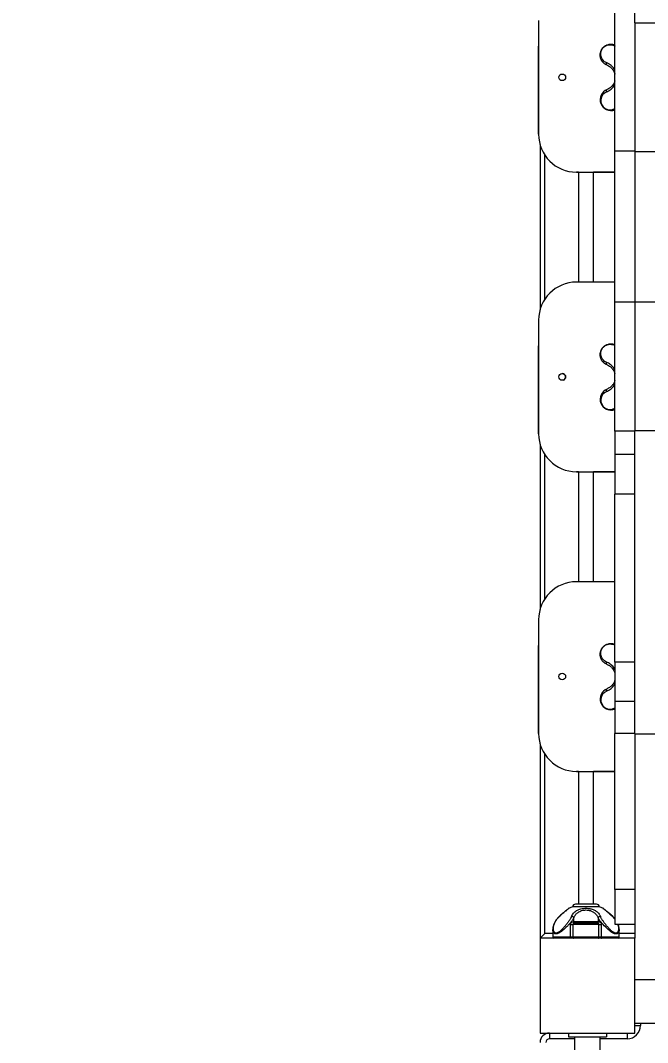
# Model space of a CAD drawing. Header units: millimetres. Extents: x -6562 to 7161, y -6069 to 5384.
# Drawn here: x 300 to 961, y -1269 to -191 of the extents above; entities that cross this region are included whole.
import ezdxf

# ---------------------------------------------------------------- set-up
doc = ezdxf.new("R2010")
doc.units = ezdxf.units.MM
for name, color, linetype in [('DIKOM_ОБЪЕКТ', 7, 'Continuous'), ('DIKOM_РАЗМЕР_ЗОНА', 7, 'Continuous'), ('DIKOM_РАЗМЕР_ОБЪЕКТА', 7, 'Continuous')]:
    doc.layers.add(name, color=color, linetype=linetype)
doc.styles.add('style1', font='arial.ttf', dxfattribs={"width": 0.8})
doc.dimstyles.new('1-50', dxfattribs={"dimtxt": 300, "dimasz": 200, "dimexe": 100, "dimexo": 0, "dimgap": 100, "dimtad": 1, "dimtxsty": 'style1', "dimcen": 200, "dimclrd": 7, "dimclre": 7, "dimclrt": 7, "dimadec": 1, "dimazin": 2, "dimtfac": 1, "dimtmove": 0, "dimatfit": 2, "dimfxl": 0, "dimlwd": 25, "dimlwe": 18, "dimarcsym": 0})

# ---------------------------------------------------------------- blocks, each defined once
blk = doc.blocks.new('*D9')
at = {"layer": 'Defpoints', "color": 0, "transparency": 16777216}
for p in [(-2276.8, 2530.5), (6418.8, 2530.5), (1009.4, -4069.5)]:
    blk.add_point(p, dxfattribs=at)
at = {"layer": 'DIKOM_РАЗМЕР_ОБЪЕКТА', "color": 7, "lineweight": 18, "transparency": 16777216}
for p, q in [((-2276.8, 2530.5), (6518.8, 2530.5)), ((1009.4, -4069.5), (6518.8, -4069.5))]:
    blk.add_line(p, q, dxfattribs=at)
at = {"layer": 'DIKOM_РАЗМЕР_ОБЪЕКТА', "color": 7, "lineweight": 25, "transparency": 16777216}
blk.add_line((6418.8, -3869.5), (6418.8, 2330.5), dxfattribs=at)
at = {"layer": 'DIKOM_РАЗМЕР_ОБЪЕКТА', "color": 7, "transparency": 16777216}
for points in [[(6385.4, 2330.5), (6452.1, 2330.5), (6418.8, 2530.5)], [(6385.4, -3869.5), (6452.1, -3869.5), (6418.8, -4069.5)]]:
    blk.add_solid(points, dxfattribs=at)
at = {"layer": 'DIKOM_РАЗМЕР_ОБЪЕКТА', "color": 7, "transparency": 16777216, "insert": (6165.6, -1011), "char_height": 300, "attachment_point": 5, "rotation": 90, "style": 'style1'}
blk.add_mtext('6600', dxfattribs=at)
blk = doc.blocks.new('*D12')
at = {"layer": 'Defpoints', "color": 0, "transparency": 16777216}
for p in [(-2088.2, 4030.5), (7061.3, 4030.5), (1371.9, -6069.5)]:
    blk.add_point(p, dxfattribs=at)
at = {"layer": 'DIKOM_РАЗМЕР_ЗОНА', "color": 7, "lineweight": 18, "transparency": 16777216}
for p, q in [((-2088.2, 4030.5), (7161.3, 4030.5)), ((1371.9, -6069.5), (7161.3, -6069.5))]:
    blk.add_line(p, q, dxfattribs=at)
at = {"layer": 'DIKOM_РАЗМЕР_ЗОНА', "color": 7, "lineweight": 25, "transparency": 16777216}
blk.add_line((7061.3, -5869.5), (7061.3, 3830.5), dxfattribs=at)
at = {"layer": 'DIKOM_РАЗМЕР_ЗОНА', "color": 7, "transparency": 16777216}
for points in [[(7027.9, 3830.5), (7094.6, 3830.5), (7061.3, 4030.5)], [(7027.9, -5869.5), (7094.6, -5869.5), (7061.3, -6069.5)]]:
    blk.add_solid(points, dxfattribs=at)
at = {"layer": 'DIKOM_РАЗМЕР_ЗОНА', "color": 7, "transparency": 16777216, "insert": (6808.1, -1011), "char_height": 300, "attachment_point": 5, "rotation": 90, "style": 'style1'}
blk.add_mtext('10100', dxfattribs=at)

msp = doc.modelspace()

# ---------------------------------------------------------------- linework, layer by layer
at = {"layer": 'DIKOM_ОБЪЕКТ', "color": 7, "linetype": 'Continuous', "lineweight": 15}
for p, q in [((947.853, -193.858), (947.853, 125.92)), ((926.853, -329.244), (926.853, -169.5)), ((846.353, -191.484), (846.353, -311.484)), ((947.853, -193.858), (968.853, -193.858)), ((947.853, -193.858), (947.853, -329.642)), ((846.351, -311.484), (846.353, -218.728)), ((847.853, -322.345), (847.853, -496.633)), ((852.853, -485.627), (852.853, -333.346)), ((947.853, -329.244), (926.853, -329.244)), ((926.853, -488.739), (926.853, -329.244)), ((947.853, -329.642), (968.853, -329.642)), ((947.853, -329.642), (947.853, -488.34)), ((888.35, -351.485), (886.35, -351.485)), ((886.353, -351.485), (926.853, -351.485)), ((888.35, -351.485), (888.35, -351.485)), ((888.355, -351.485), (888.35, -351.485)), ((888.355, -351.485), (888.355, -467.484)), ((926.853, -351.486), (904.35, -351.485)), ((904.35, -351.485), (904.35, -351.485)), ((904.354, -467.484), (904.354, -351.485)), ((926.853, -467.484), (886.353, -467.484)), ((947.853, -488.739), (926.853, -488.739)), ((926.853, -624.523), (926.853, -488.739)), ((947.853, -488.34), (968.853, -488.34)), ((947.853, -488.34), (947.853, -624.057)), ((846.353, -507.484), (846.353, -627.484)), ((846.351, -627.484), (846.353, -534.728)), ((947.853, -624.523), (926.853, -624.523)), ((926.853, -624.523), (926.853, -649.215)), ((947.853, -624.057), (968.853, -624.057)), ((947.853, -943.835), (947.853, -624.057)), ((847.853, -638.345), (847.853, -812.633)), ((852.853, -801.627), (852.853, -649.346)), ((947.853, -649.215), (926.853, -649.215)), ((926.853, -649.215), (926.853, -691.02)), ((888.35, -667.485), (886.35, -667.485)), ((886.353, -667.485), (926.853, -667.485)), ((888.35, -667.485), (888.35, -667.485)), ((888.355, -667.485), (888.35, -667.485)), ((888.355, -667.485), (888.355, -783.484)), ((926.853, -667.486), (904.35, -667.485)), ((904.35, -667.485), (904.35, -667.485)), ((904.354, -783.484), (904.354, -667.485)), ((947.853, -691.02), (926.853, -691.02)), ((926.853, -868.151), (926.853, -691.02)), ((926.853, -783.484), (886.353, -783.484)), ((846.353, -823.484), (846.353, -943.484)), ((846.351, -943.484), (846.353, -850.728)), ((947.853, -868.151), (926.853, -868.151)), ((926.853, -868.151), (926.853, -909.876)), ((947.853, -909.876), (926.853, -909.876)), ((926.853, -909.876), (926.853, -943.504)), ((947.853, -943.504), (926.853, -943.504)), ((926.853, -1108.001), (926.853, -943.504)), ((947.853, -943.835), (968.853, -943.835)), ((947.853, -943.835), (947.853, -1159.484)), ((847.853, -954.345), (847.853, -1159.484)), ((852.853, -1154.485), (852.853, -965.346)), ((888.35, -983.485), (886.35, -983.485)), ((886.353, -983.485), (926.853, -983.485)), ((888.35, -983.485), (888.35, -983.485)), ((888.355, -983.485), (888.35, -983.485)), ((888.355, -983.485), (888.355, -1123.484)), ((904.35, -983.485), (904.35, -983.486)), ((926.853, -983.486), (904.35, -983.486)), ((904.354, -1123.484), (904.354, -983.486)), ((947.853, -1108.001), (926.853, -1108.001)), ((926.853, -1108.001), (926.853, -1144.509)), ((910.354, -1126.484), (882.355, -1126.484)), ((883.554, -1141.984), (883.554, -1138.055)), ((909.155, -1141.984), (883.554, -1141.984)), ((909.155, -1138.055), (909.155, -1141.984)), ((926.853, -1138.908), (924.718, -1136.609)), ((861.354, -1150.272), (861.354, -1150.275)), ((861.354, -1150.275), (861.354, -1158.484)), ((880.163, -1158.484), (880.163, -1144.984)), ((880.163, -1144.984), (882.615, -1144.984)), ((910.094, -1144.984), (882.615, -1144.984)), ((882.615, -1144.984), (882.615, -1158.484)), ((909.773, -1144.036), (909.672, -1143.931)), ((910.094, -1158.484), (910.094, -1144.984)), ((910.094, -1144.984), (912.546, -1144.984)), ((912.546, -1144.984), (912.546, -1158.484)), ((926.853, -1144.509), (947.853, -1144.509)), ((931.355, -1158.484), (931.355, -1150.269)), ((847.853, -1159.484), (847.853, -1259.485)), ((947.853, -1159.484), (847.853, -1159.484)), ((861.354, -1154.485), (852.853, -1154.485)), ((880.163, -1158.484), (861.354, -1158.484)), ((882.615, -1158.484), (880.163, -1158.484)), ((910.094, -1158.484), (882.615, -1158.484)), ((912.546, -1158.484), (910.094, -1158.484)), ((931.355, -1158.484), (912.546, -1158.484)), ((947.853, -1154.485), (931.355, -1154.485)), ((947.853, -1259.485), (947.853, -1159.484)), ((947.853, -1202.978), (968.853, -1202.978)), ((947.853, -1248.991), (968.853, -1248.991)), ((953.853, -1248.991), (953.853, -1251.484)), ((847.853, -1259.485), (947.853, -1259.485)), ((857.853, -1259.485), (857.853, -1265.484)), ((877.853, -1259.485), (877.853, -1263.484)), ((917.853, -1259.485), (917.853, -1263.484)), ((939.853, -1259.485), (939.853, -1265.484)), ((947.853, -1251.484), (953.853, -1251.484)), ((884.353, -1265.484), (857.853, -1265.484)), ((877.853, -1263.484), (917.853, -1263.484)), ((884.353, -1263.484), (884.353, -1955.484)), ((911.353, -1955.484), (911.353, -1263.484)), ((939.853, -1265.484), (911.353, -1265.484))]:
    msp.add_line(p, q, dxfattribs=at)
at = {"layer": 'DIKOM_ОБЪЕКТ', "color": 7, "linetype": 'Continuous', "lineweight": 15, "flags": 128}
for points in [[(918.638, -238.686), (918.402, -238.548), (918.206, -238.336), (918.061, -238.06), (917.971, -237.731), (917.94, -237.364), (917.971, -236.974), (918.06, -236.578), (918.206, -236.192)], [(871.215, -247.988), (871.352, -247.985), (871.933, -248.033)], [(918.206, -266.781), (918.06, -266.395), (917.971, -265.999), (917.94, -265.609), (917.971, -265.242), (918.061, -264.914), (918.206, -264.638), (918.402, -264.426), (918.638, -264.287)], [(918.638, -554.686), (918.402, -554.548), (918.206, -554.336), (918.061, -554.06), (917.971, -553.731), (917.94, -553.364), (917.971, -552.974), (918.06, -552.578), (918.206, -552.192)], [(869.77, -564.363), (870.216, -564.174), (871.352, -563.985)], [(918.206, -582.781), (918.06, -582.395), (917.971, -581.999), (917.94, -581.609), (917.971, -581.242), (918.061, -580.914), (918.206, -580.638), (918.402, -580.426), (918.638, -580.287)], [(918.638, -870.686), (918.402, -870.548), (918.206, -870.336), (918.061, -870.059), (917.971, -869.731), (917.94, -869.364), (917.971, -868.974), (918.06, -868.578), (918.206, -868.192)], [(918.206, -898.781), (918.06, -898.395), (917.971, -897.999), (917.94, -897.609), (917.971, -897.242), (918.061, -896.914), (918.206, -896.638), (918.402, -896.426), (918.638, -896.287)], [(868.207, -1136.558), (868.062, -1136.564), (867.991, -1136.609)], [(931.339, -1150.223), (931.301, -1151.207), (931.098, -1152.231), (930.654, -1153.292), (930.052, -1154.069), (929.152, -1154.653), (927.986, -1154.866), (926.622, -1154.653), (925.921, -1154.408), (925.17, -1154.069), (923.805, -1153.291), (922.264, -1152.226), (921.149, -1151.361), (920.066, -1150.461), (919.042, -1149.562), (918.026, -1148.631), (916.88, -1147.536), (915.651, -1146.307), (914.48, -1145.081), (913.27, -1143.745), (912.322, -1142.636), (911.034, -1141.004), (909.977, -1139.482), (909.155, -1138.055), (909.155, -1138.055)], [(924.502, -1136.558), (924.647, -1136.564), (924.718, -1136.609)], [(852.853, -1154.485), (851.878, -1155.46), (850.939, -1156.398), (850.075, -1157.262), (849.317, -1158.02), (848.696, -1158.642), (848.234, -1159.104), (847.949, -1159.388), (847.853, -1159.484)], [(880.163, -1158.484), (880.151, -1158.679), (880.115, -1158.867), (880.056, -1159.04), (879.977, -1159.192), (879.881, -1159.316), (879.771, -1159.408), (879.652, -1159.465), (879.528, -1159.484)], [(912.546, -1158.484), (912.558, -1158.679), (912.594, -1158.867), (912.653, -1159.04), (912.732, -1159.192), (912.828, -1159.316), (912.938, -1159.408), (913.057, -1159.465), (913.181, -1159.484)]]:
    msp.add_lwpolyline(points, dxfattribs=at)
at = {"layer": 'DIKOM_ОБЪЕКТ', "color": 7, "linetype": 'Continuous', "lineweight": 15}
for centre in [(871.353, -251.484), (871.353, -567.484), (871.353, -883.484)]:
    msp.add_circle(centre, 3.5, dxfattribs=at)
for centre, radius, start, end in [((922.846, -274.984), 11.495, 111.474151, 290.399339), ((921.814, -275.993), 9.894, 111.388206, 300.617545), ((886.353, -311.484), 40, 180, 270), ((886.353, -507.484), 40, 90, 180), ((871.352, -567.485), 3.5, 290.294208, 89.998597), ((922.846, -590.984), 11.495, 111.474066, 290.399424), ((921.814, -591.993), 9.894, 111.388206, 300.617545), ((886.353, -627.484), 40, 180, 270), ((886.353, -823.484), 40, 90, 180), ((922.846, -906.984), 11.495, 111.474351, 290.399139), ((921.814, -907.993), 9.894, 111.388866, 300.616277), ((886.353, -943.484), 40, 180, 270), ((896.355, -1172.728), 48.317, 106.843245, 111.538333), ((885.355, -1126.484), 3, 90, 180), ((907.355, -1126.484), 3, 0, 90), ((896.355, -1172.728), 48.317, 68.461252, 73.156755), ((881.25, -1139.067), 2.516, 23.708695, 94.331577), ((885.004, -1142.035), 1.451, 178.020198, 267.858359), ((907.705, -1142.035), 1.45, 272.132528, 1.998677), ((911.459, -1139.067), 2.517, 85.674978, 156.279916), ((884.097, -1144.984), 1.5, 90, 135.135341), ((908.612, -1144.984), 1.5, 44.829325, 90), ((862.355, -1158.484), 1, 180, 270), ((883.614, -1158.485), 0.999, 179.961913, 269.96974), ((909.095, -1158.485), 0.999, 270.03026, 0.038087), ((930.355, -1158.484), 1, 270, 0), ((857.853, -1269.484), 10, 90, 180), ((939.853, -1251.484), 14, 270, 0), ((857.853, -1269.484), 4, 90, 180)]:
    msp.add_arc(centre, radius, start, end, dxfattribs=at)
for points, knots in [([(918.638, -238.686), (918.262, -238.525), (917.487, -238.191), (916.399, -237.532), (915.5, -236.85), (914.766, -236.177), (914.169, -235.544), (913.584, -234.816), (913.085, -234.077), (912.629, -233.276), (912.229, -232.43), (911.909, -231.556), (911.639, -230.597), (911.441, -229.569), (911.339, -228.371), (911.361, -227.142), (911.523, -225.873), (911.844, -224.572), (912.298, -223.361), (912.854, -222.267), (913.692, -220.956), (914.782, -219.723), (916.039, -218.697), (917.011, -218.059), (918.018, -217.533), (919.344, -216.996), (920.988, -216.571), (922.233, -216.515), (922.853, -216.487)], [0, 0, 0, 0, 0.03905543, 0.08067633, 0.12489588, 0.15236723, 0.18231906, 0.21475134, 0.24966913, 0.27592122, 0.31222343, 0.34877133, 0.37442597, 0.41752632, 0.45845678, 0.49858086, 0.54174765, 0.58354023, 0.62403808, 0.65659543, 0.68672585, 0.74934854, 0.779959, 0.81223733, 0.84226924, 0.87505259, 0.93775949, 1, 1, 1, 1]), ([(918.206, -236.192), (917.465, -235.835), (915.983, -235.119), (914.307, -233.531), (913.038, -231.706), (912.219, -229.67), (911.854, -227.471), (911.977, -225.479), (912.412, -223.815), (912.867, -222.713), (913.349, -221.837), (913.933, -220.955), (914.829, -219.9), (916.103, -218.836), (917.434, -218.054), (918.73, -217.53), (920.388, -217.107), (922.361, -216.982), (924.542, -217.383), (926.055, -217.892), (926.753, -218.392), (926.853, -218.464)], [0, 0, 0, 0, 0.07588362, 0.15192969, 0.22765158, 0.30359017, 0.3789503, 0.45504701, 0.49580069, 0.53116169, 0.55221378, 0.57170597, 0.60757237, 0.64571397, 0.68388037, 0.72196729, 0.76015748, 0.83593766, 0.91198316, 0.98743894, 1, 1, 1, 1]), ([(922.853, -216.487), (923.992, -216.582), (925.193, -216.683), (926.488, -217.07), (926.696, -217.184), (926.853, -217.269)], [0, 0, 0, 0, 0.82440799, 0.86829354, 1, 1, 1, 1]), ([(926.853, -244.135), (926.801, -244.012), (926.408, -243.08), (925.356, -241.595), (923.776, -239.744), (922.009, -238.253), (920.142, -237.037), (918.858, -236.477), (918.206, -236.192)], [0, 0, 0, 0, 0.02934536, 0.22318405, 0.41740397, 0.61145377, 0.8025115, 1, 1, 1, 1]), ([(918.638, -238.686), (919.739, -239.208), (921.18, -239.89), (922.837, -241.272), (923.716, -242.141), (924.707, -243.312), (925.708, -244.871), (926.512, -246.541), (926.768, -247.64), (926.853, -248.002)], [0, 0, 0, 0, 0.32628016, 0.42700275, 0.52395888, 0.61738367, 0.77589432, 0.92624, 1, 1, 1, 1]), ([(926.853, -255.14), (926.757, -255.467), (926.524, -256.268), (926.007, -257.474), (925.31, -258.75), (924.017, -260.604), (921.794, -262.781), (919.73, -263.766), (918.638, -264.287)], [0, 0, 0, 0, 0.06906083, 0.16941947, 0.27316529, 0.38086554, 0.67250202, 1, 1, 1, 1]), ([(918.206, -266.781), (919.474, -266.179), (921.39, -265.268), (923.74, -263.26), (925.319, -261.43), (926.38, -259.937), (926.788, -258.979), (926.853, -258.828)], [0, 0, 0, 0, 0.38364369, 0.57979677, 0.77016999, 0.96356526, 1, 1, 1, 1]), ([(918.638, -554.686), (918.262, -554.525), (917.487, -554.191), (916.399, -553.532), (915.5, -552.85), (914.766, -552.177), (914.169, -551.544), (913.584, -550.816), (913.085, -550.077), (912.629, -549.276), (912.229, -548.43), (911.909, -547.556), (911.639, -546.597), (911.441, -545.569), (911.339, -544.371), (911.361, -543.142), (911.523, -541.873), (911.844, -540.572), (912.298, -539.361), (912.854, -538.267), (913.692, -536.956), (914.782, -535.723), (916.039, -534.697), (917.012, -534.059), (918.018, -533.533), (919.344, -532.996), (920.988, -532.571), (922.233, -532.515), (922.853, -532.487)], [0, 0, 0, 0, 0.03905546, 0.08067396, 0.12489637, 0.15236774, 0.1823196, 0.21475191, 0.24966972, 0.27592183, 0.31222407, 0.34877201, 0.37442667, 0.41752705, 0.45845754, 0.49857702, 0.5417486, 0.58354122, 0.6240391, 0.65659647, 0.68672692, 0.74934512, 0.77995943, 0.81223457, 0.84226911, 0.87505249, 0.93775944, 1, 1, 1, 1]), ([(918.206, -552.192), (917.465, -551.835), (915.983, -551.119), (914.307, -549.531), (913.038, -547.706), (912.219, -545.67), (911.854, -543.471), (911.977, -541.479), (912.412, -539.815), (912.867, -538.713), (913.349, -537.837), (913.933, -536.955), (914.829, -535.9), (916.103, -534.836), (917.434, -534.054), (918.73, -533.53), (920.388, -533.107), (922.361, -532.982), (924.542, -533.383), (926.055, -533.892), (926.753, -534.392), (926.853, -534.464)], [0, 0, 0, 0, 0.07588362, 0.15192969, 0.22765158, 0.30359017, 0.3789503, 0.45504701, 0.49580069, 0.53116169, 0.55221378, 0.57170597, 0.60757237, 0.64571397, 0.68388037, 0.72196729, 0.76015748, 0.83593766, 0.91198316, 0.98743894, 1, 1, 1, 1]), ([(922.853, -532.487), (923.992, -532.582), (925.193, -532.683), (926.488, -533.07), (926.696, -533.184), (926.853, -533.269)], [0, 0, 0, 0, 0.82440799, 0.86829354, 1, 1, 1, 1]), ([(926.853, -560.135), (926.801, -560.012), (926.408, -559.08), (925.356, -557.595), (923.776, -555.744), (922.009, -554.252), (920.142, -553.037), (918.858, -552.477), (918.206, -552.192)], [0, 0, 0, 0, 0.02934536, 0.22318405, 0.41740397, 0.61145377, 0.8025115, 1, 1, 1, 1]), ([(918.638, -554.686), (919.739, -555.208), (921.18, -555.89), (922.837, -557.272), (923.716, -558.141), (924.707, -559.312), (925.708, -560.871), (926.512, -562.541), (926.768, -563.64), (926.853, -564.002)], [0, 0, 0, 0, 0.32628016, 0.42700275, 0.52395888, 0.61738367, 0.77589432, 0.92624, 1, 1, 1, 1]), ([(926.853, -571.14), (926.757, -571.467), (926.523, -572.268), (926.007, -573.474), (925.31, -574.75), (924.017, -576.604), (921.794, -578.781), (919.73, -579.766), (918.638, -580.287)], [0, 0, 0, 0, 0.06906075, 0.16943297, 0.27316607, 0.3808662, 0.67250237, 1, 1, 1, 1]), ([(918.206, -582.781), (919.474, -582.179), (921.39, -581.268), (923.74, -579.26), (925.319, -577.43), (926.38, -575.937), (926.788, -574.979), (926.853, -574.828)], [0, 0, 0, 0, 0.38364369, 0.57979677, 0.77016999, 0.96356526, 1, 1, 1, 1]), ([(918.638, -870.686), (918.262, -870.525), (917.487, -870.191), (916.399, -869.532), (915.5, -868.85), (914.766, -868.177), (914.169, -867.544), (913.584, -866.816), (913.085, -866.077), (912.629, -865.276), (912.229, -864.43), (911.909, -863.556), (911.639, -862.597), (911.441, -861.569), (911.339, -860.371), (911.361, -859.142), (911.523, -857.873), (911.844, -856.572), (912.298, -855.361), (912.854, -854.267), (913.692, -852.956), (914.782, -851.723), (916.039, -850.696), (917.012, -850.059), (918.018, -849.533), (919.344, -848.996), (920.988, -848.571), (922.233, -848.515), (922.853, -848.487)], [0, 0, 0, 0, 0.03905545, 0.08067395, 0.12489635, 0.15236772, 0.18231958, 0.21475188, 0.24966969, 0.2759218, 0.31222404, 0.34877196, 0.37442235, 0.41752712, 0.45845761, 0.49857708, 0.54174865, 0.58354127, 0.62403915, 0.65659651, 0.68672696, 0.74934515, 0.77995946, 0.81223459, 0.84226912, 0.8750525, 0.93775945, 1, 1, 1, 1]), ([(918.206, -868.192), (917.465, -867.835), (915.983, -867.119), (914.307, -865.531), (913.038, -863.706), (912.219, -861.67), (911.854, -859.471), (911.977, -857.479), (912.412, -855.815), (912.867, -854.713), (913.349, -853.837), (913.933, -852.955), (914.829, -851.9), (916.103, -850.835), (917.434, -850.054), (918.73, -849.53), (920.388, -849.107), (922.361, -848.982), (924.542, -849.383), (926.055, -849.892), (926.753, -850.392), (926.853, -850.464)], [0, 0, 0, 0, 0.07588367, 0.15192979, 0.22765173, 0.30359037, 0.37895054, 0.45504348, 0.49580122, 0.53116224, 0.55221434, 0.57170655, 0.60757296, 0.64571459, 0.68388101, 0.72196796, 0.76015818, 0.83593814, 0.91198311, 0.98743893, 1, 1, 1, 1]), ([(922.853, -848.487), (923.992, -848.582), (925.193, -848.683), (926.488, -849.07), (926.696, -849.184), (926.853, -849.269)], [0, 0, 0, 0, 0.82440799, 0.86829354, 1, 1, 1, 1]), ([(926.853, -876.135), (926.801, -876.012), (926.408, -875.08), (925.356, -873.595), (923.776, -871.744), (922.009, -870.252), (920.142, -869.037), (918.858, -868.477), (918.206, -868.192)], [0, 0, 0, 0, 0.02934542, 0.22318448, 0.41739363, 0.61145301, 0.80251111, 1, 1, 1, 1]), ([(918.638, -870.686), (919.739, -871.208), (921.18, -871.89), (922.837, -873.272), (923.716, -874.141), (924.707, -875.312), (925.708, -876.871), (926.512, -878.541), (926.768, -879.64), (926.853, -880.002)], [0, 0, 0, 0, 0.32628016, 0.42700275, 0.52395888, 0.61738367, 0.77589432, 0.92624, 1, 1, 1, 1]), ([(918.206, -898.781), (919.474, -898.178), (921.39, -897.268), (923.74, -895.26), (925.319, -893.43), (926.379, -891.937), (926.788, -890.979), (926.853, -890.828)], [0, 0, 0, 0, 0.38364223, 0.57978539, 0.77015788, 0.96356539, 1, 1, 1, 1]), ([(926.853, -887.14), (926.757, -887.467), (926.523, -888.268), (926.007, -889.474), (925.31, -890.75), (924.017, -892.604), (921.794, -894.781), (919.73, -895.766), (918.638, -896.287)], [0, 0, 0, 0, 0.06906075, 0.16943297, 0.27316607, 0.3808662, 0.67250237, 1, 1, 1, 1]), ([(878.116, -1128.074), (878.071, -1128.108), (877.981, -1128.176), (877.296, -1128.701), (876.269, -1129.499), (874.931, -1130.562), (873.369, -1131.841), (871.086, -1133.766), (869.229, -1135.472), (867.991, -1136.609)], [0, 0, 0, 0, 0.12439138, 0.24847464, 0.37316071, 0.49827654, 0.62396814, 0.74939977, 1, 1, 1, 1]), ([(868.207, -1136.558), (869.476, -1135.392), (871.395, -1133.631), (873.736, -1131.659), (875.34, -1130.346), (876.705, -1129.261), (877.781, -1128.425), (878.422, -1127.934), (878.692, -1127.729), (878.617, -1127.787), (878.615, -1127.788)], [0, 0, 0, 0, 0.24786922, 0.37459924, 0.49759791, 0.62255543, 0.74743425, 0.8720098, 0.99709419, 1, 1, 1, 1]), ([(878.62, -1127.784), (878.533, -1127.822), (878.354, -1127.9), (878.196, -1128.015), (878.116, -1128.074)], [0, 0, 0, 0, 0.49192353, 1, 1, 1, 1]), ([(881.06, -1136.558), (881.339, -1135.962), (881.896, -1134.77), (883.115, -1133.118), (884.618, -1131.625), (886.46, -1130.309), (888.579, -1129.23), (891.003, -1128.414), (893.615, -1127.884), (895.446, -1127.817), (896.355, -1127.784)], [0, 0, 0, 0, 0.12513438, 0.25026332, 0.37879685, 0.50035705, 0.62807941, 0.75046705, 0.87627598, 1, 1, 1, 1]), ([(883.554, -1138.055), (884.074, -1136.899), (884.755, -1135.385), (886.134, -1133.779), (887, -1132.942), (888.169, -1132.02), (889.717, -1131.093), (891.766, -1130.28), (893.996, -1129.746), (895.574, -1129.678), (896.355, -1129.644)], [0, 0, 0, 0, 0.26434749, 0.34595999, 0.42451871, 0.50023343, 0.62867665, 0.75049036, 0.87666182, 1, 1, 1, 1]), ([(896.355, -1123.484), (895.684, -1123.484), (894.302, -1123.484), (892.251, -1123.484), (890.28, -1123.484), (888.521, -1123.484), (887.09, -1123.484), (886.076, -1123.484), (885.464, -1123.484), (885.39, -1123.484), (885.355, -1123.484)], [0, 0, 0, 0, 0.11651233, 0.24001214, 0.36864476, 0.49999961, 0.63135881, 0.75998825, 0.88348142, 1, 1, 1, 1]), ([(907.354, -1123.484), (907.319, -1123.484), (907.245, -1123.484), (906.633, -1123.484), (905.619, -1123.484), (904.188, -1123.484), (902.429, -1123.484), (900.458, -1123.484), (898.407, -1123.484), (897.025, -1123.484), (896.355, -1123.484)], [0, 0, 0, 0, 0.11651858, 0.24001175, 0.36864119, 0.50000039, 0.63135524, 0.75998786, 0.88348767, 1, 1, 1, 1]), ([(896.355, -1127.784), (897.266, -1127.816), (898.637, -1127.864), (900.413, -1128.159), (902.122, -1128.55), (904.148, -1129.239), (906.032, -1130.2), (907.49, -1131.189), (908.604, -1132.124), (909.724, -1133.299), (910.806, -1134.762), (911.362, -1135.946), (911.649, -1136.558)], [0, 0, 0, 0, 0.12405377, 0.18674131, 0.2503781, 0.37288902, 0.50076128, 0.58119361, 0.66452148, 0.75115672, 0.87162358, 1, 1, 1, 1]), ([(896.355, -1129.644), (897.139, -1129.677), (898.323, -1129.726), (899.848, -1130.025), (901.064, -1130.353), (902.325, -1130.822), (903.603, -1131.452), (905.463, -1132.638), (907.646, -1134.734), (908.633, -1136.906), (909.155, -1138.055)], [0, 0, 0, 0, 0.12403514, 0.18706492, 0.25114494, 0.33188037, 0.41532052, 0.50196314, 0.73653247, 1, 1, 1, 1]), ([(914.593, -1128.074), (914.513, -1128.015), (914.355, -1127.9), (914.177, -1127.822), (914.089, -1127.784)], [0, 0, 0, 0, 0.50808813, 1, 1, 1, 1]), ([(914.094, -1127.788), (914.135, -1127.819), (914.217, -1127.882), (914.908, -1128.409), (915.958, -1129.224), (917.332, -1130.316), (918.936, -1131.627), (920.697, -1133.116), (922.565, -1134.756), (923.849, -1135.95), (924.502, -1136.558)], [0, 0, 0, 0, 0.12230322, 0.24730185, 0.37292162, 0.49814396, 0.62361938, 0.74898236, 0.87241554, 1, 1, 1, 1]), ([(924.718, -1136.609), (924.092, -1136.026), (922.84, -1134.861), (921.018, -1133.261), (919.294, -1131.802), (917.733, -1130.526), (916.398, -1129.466), (915.381, -1128.675), (914.715, -1128.167), (914.638, -1128.108), (914.601, -1128.08)], [0, 0, 0, 0, 0.12685835, 0.25340202, 0.37946172, 0.50526353, 0.63045194, 0.75567481, 0.87999153, 1, 1, 1, 1]), ([(883.554, -1138.055), (883.368, -1138.4), (882.984, -1139.115), (882.243, -1140.234), (881.377, -1141.416), (880.444, -1142.58), (879.388, -1143.815), (878.271, -1145.046), (877.055, -1146.32), (875.782, -1147.592), (874.502, -1148.81), (873.147, -1150.036), (871.82, -1151.164), (870.38, -1152.295), (868.97, -1153.278), (867.505, -1154.125), (866.072, -1154.716), (864.688, -1154.942), (863.711, -1154.754), (863.065, -1154.416), (862.529, -1153.988), (861.993, -1153.276), (861.609, -1152.339), (861.415, -1151.37), (861.346, -1150.701), (861.36, -1150.319), (861.363, -1150.248)], [0, 0, 0, 0, 0.04438222, 0.09180168, 0.1357814, 0.18379921, 0.22555943, 0.27531729, 0.32138604, 0.36709377, 0.4169107, 0.45808975, 0.50742916, 0.55023403, 0.59933485, 0.64227225, 0.68843928, 0.73466735, 0.78085701, 0.80335175, 0.82708094, 0.87009872, 0.91931356, 0.95569953, 0.99174633, 1, 1, 1, 1]), ([(867.991, -1136.609), (867.224, -1137.393), (865.835, -1138.814), (864.375, -1140.879), (863.432, -1142.506), (862.838, -1143.748), (862.361, -1144.914), (861.895, -1146.326), (861.46, -1148.198), (861.392, -1149.529), (861.354, -1150.271)], [0, 0, 0, 0, 0.18909936, 0.34252416, 0.46219811, 0.54634086, 0.6123282, 0.70796642, 0.83713093, 1, 1, 1, 1]), ([(881.06, -1136.558), (880.703, -1137.315), (879.987, -1138.831), (878.399, -1141.286), (876.574, -1143.795), (874.539, -1146.324), (872.337, -1148.827), (869.987, -1151.214), (867.859, -1152.975), (866.088, -1153.913), (864.815, -1154.183), (863.724, -1153.917), (863.035, -1153.309), (862.59, -1152.609), (862.302, -1151.934), (862.037, -1150.953), (861.894, -1149.63), (861.968, -1147.993), (862.315, -1146.028), (863.05, -1143.77), (864.318, -1141.27), (865.992, -1138.822), (867.469, -1137.313), (868.207, -1136.558)], [0, 0, 0, 0, 0.06248742, 0.12510875, 0.1874647, 0.2499965, 0.31205258, 0.37471403, 0.43720345, 0.46860389, 0.5000415, 0.52956387, 0.56288516, 0.58189474, 0.60277242, 0.62573193, 0.66615745, 0.70859441, 0.75084055, 0.81297713, 0.87543573, 0.9376729, 1, 1, 1, 1]), ([(880.163, -1144.984), (880.187, -1144.674), (880.235, -1144.053), (880.599, -1143.242), (881.108, -1142.622), (881.877, -1142.121), (882.605, -1141.999), (883.194, -1141.984), (883.434, -1141.984), (883.554, -1141.984)], [0, 0, 0, 0, 0.1253497, 0.25069642, 0.37096641, 0.50096299, 0.74974669, 0.87483131, 1, 1, 1, 1]), ([(909.155, -1141.984), (909.407, -1141.98), (909.91, -1141.972), (910.835, -1142.121), (911.602, -1142.624), (912.11, -1143.242), (912.474, -1144.053), (912.522, -1144.674), (912.546, -1144.984)], [0, 0, 0, 0, 0.25030655, 0.49934294, 0.62923345, 0.74945115, 0.87445825, 1, 1, 1, 1]), ([(929.825, -1144.509), (930.041, -1145.115), (930.555, -1146.559), (930.843, -1148.826), (930.732, -1150.85), (930.295, -1152.289), (929.84, -1153.086), (929.358, -1153.587), (928.774, -1153.971), (927.878, -1154.183), (926.605, -1153.905), (925.273, -1153.198), (923.977, -1152.249), (922.318, -1150.806), (920.35, -1148.804), (918.153, -1146.303), (916.116, -1143.771), (914.3, -1141.27), (912.718, -1138.822), (912.005, -1137.313), (911.649, -1136.558)], [0, 0, 0, 0, 0.0565212, 0.13456915, 0.2133823, 0.255589, 0.29221446, 0.31401561, 0.33420655, 0.37135117, 0.41085009, 0.45038351, 0.4898307, 0.52938418, 0.60786555, 0.68662328, 0.76477672, 0.84333277, 0.92161031, 1, 1, 1, 1]), ([(924.502, -1136.558), (925.276, -1137.306), (926.15, -1138.151), (926.78, -1139.07), (926.853, -1139.176)], [0, 0, 0, 0, 0.88517205, 1, 1, 1, 1]), ([(883.037, -1143.931), (883.003, -1143.965), (882.913, -1144.05), (882.774, -1144.268), (882.669, -1144.538), (882.622, -1144.792), (882.617, -1144.92), (882.615, -1144.984)], [0, 0, 0, 0, 0.16929501, 0.43664461, 0.72648355, 0.86365372, 1, 1, 1, 1]), ([(896.355, -1143.484), (895.376, -1143.484), (893.388, -1143.484), (890.564, -1143.484), (888.091, -1143.484), (886.118, -1143.484), (884.776, -1143.484), (884.102, -1143.484), (884.168, -1143.484), (884.189, -1143.484)], [0, 0, 0, 0, 0.15254891, 0.30973288, 0.46691652, 0.61947087, 0.77202896, 0.92920743, 1, 1, 1, 1]), ([(908.52, -1143.484), (908.541, -1143.484), (908.607, -1143.484), (907.933, -1143.484), (906.591, -1143.484), (904.618, -1143.484), (902.145, -1143.484), (899.321, -1143.484), (897.333, -1143.484), (896.355, -1143.484)], [0, 0, 0, 0, 0.07079257, 0.22797104, 0.38052913, 0.53308348, 0.69026712, 0.84745109, 1, 1, 1, 1]), ([(910.094, -1144.984), (910.092, -1144.92), (910.088, -1144.79), (910.039, -1144.536), (909.935, -1144.26), (909.825, -1144.108), (909.773, -1144.036)], [0, 0, 0, 0, 0.16438491, 0.32972111, 0.67940831, 1, 1, 1, 1]), ([(931.355, -1150.271), (931.305, -1149.421), (931.22, -1147.956), (930.723, -1145.97), (930.327, -1144.927), (930.168, -1144.509)], [0, 0, 0, 0, 0.45217209, 0.7799532, 1, 1, 1, 1])]:
    msp.add_open_spline(points, degree=3, knots=knots, dxfattribs=at)

# ---------------------------------------------------------------- dimensions: what is measured, and where the dimension line sits
at = {"layer": 'DIKOM_РАЗМЕР_ЗОНА'}
dim = msp.add_linear_dim(base=(7061.257, 4030.513), p1=(1371.853, -6069.487), p2=(-2088.229, 4030.513), angle=270, dimstyle='1-50', dxfattribs=at)
dim.commit()
dim.dimension.update_dxf_attribs({"geometry": '*D12', "text_midpoint": (7061.257, -1010.997), "dimtype": 160})
at = {"layer": 'DIKOM_РАЗМЕР_ОБЪЕКТА'}
dim = msp.add_linear_dim(base=(6418.775, 2530.513), p1=(1009.353, -4069.487), p2=(-2276.848, 2530.513), angle=270, dimstyle='1-50', dxfattribs=at)
dim.commit()
dim.dimension.update_dxf_attribs({"geometry": '*D9', "text_midpoint": (6418.775, -1010.997), "dimtype": 160})

doc.saveas('drawing.dxf')
